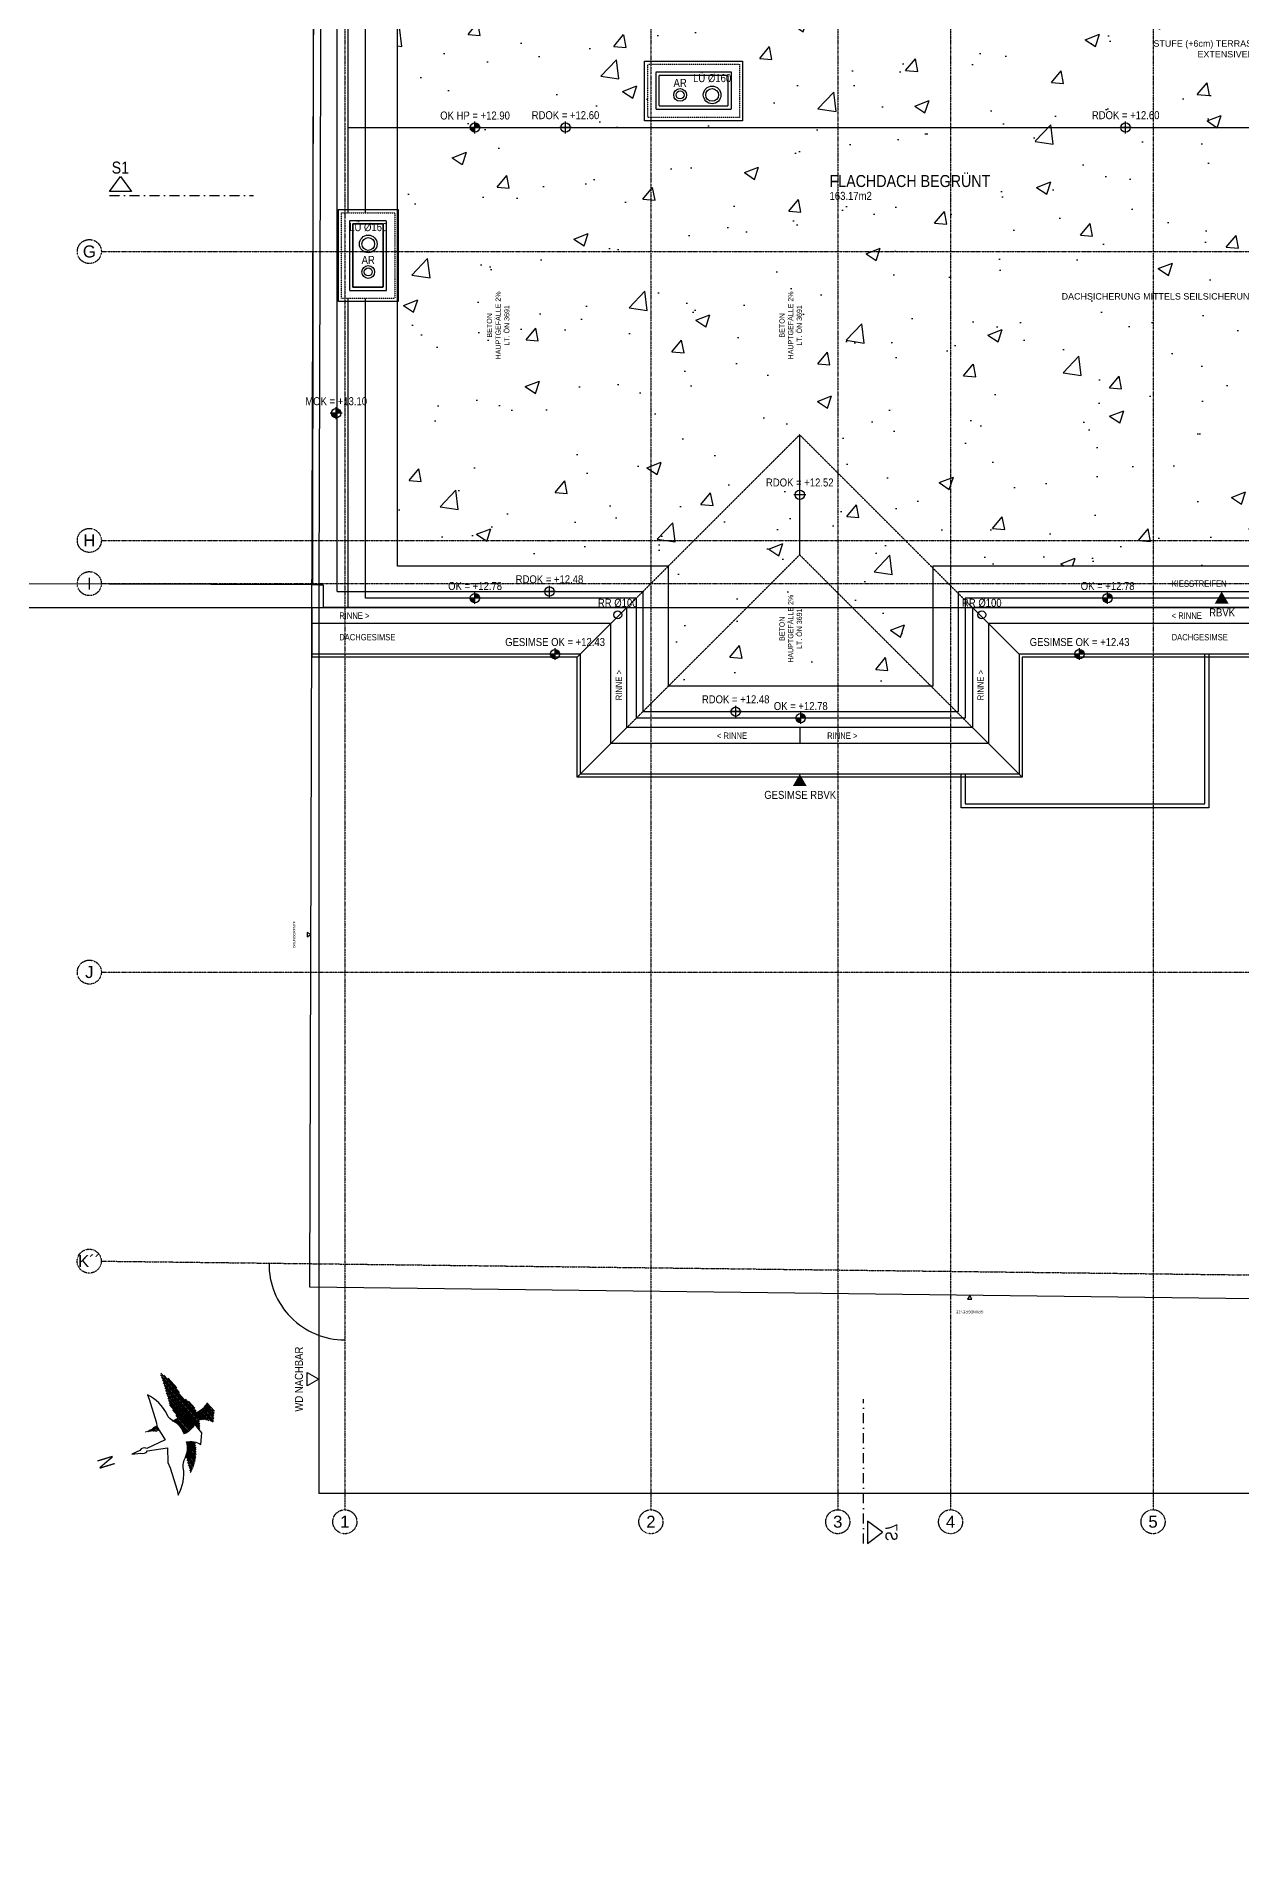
# Model space of a CAD drawing. Header units: millimetres. Extents: x -89828 to -25315, y -35442 to 69272.
# Drawn here: x -60870 to -45807, y -16155 to 6519 of the extents above; entities that cross this region are included whole.
import ezdxf
from ezdxf.enums import TextEntityAlignment as Align

# ---------------------------------------------------------------- set-up
doc = ezdxf.new("R2010")
doc.units = ezdxf.units.MM
for name, pattern in [('DASHDOT', [1, 0.5, -0.25, 0, -0.25]), ('HIDDEN2', [0.1875, 0.125, -0.0625]), ('STRICHLINIE', [0.75, 0.5, -0.25]), ('STRICHPUNKT', [1, 0.5, -0.25, 0, -0.25]), ('STRICHPUNKTX2', [2, 1, -0.5, 0, -0.5])]:
    doc.linetypes.add(name, pattern=pattern)
for name, color, linetype in [('00-TXT---------M0', 8, 'Continuous'), ('01-BFL-G00-L04-M0', 10, 'Continuous'), ('01-HID-G00-L04-ENTWÄSSERUNG', 8, 'HIDDEN2'), ('01-SCH-G00-L04-M0', 8, 'STRICHPUNKTX2'), ('01-SYM-G00-L04-M0', 8, 'Continuous'), ('01-TXT---------M0', 1, 'Continuous'), ('01-TXT---------PP', 1, 'Continuous'), ('01-TXT-G00-L04-M0', 1, 'Continuous'), ('02-ANS-G00-L04-M0', 8, 'Continuous'), ('02-AXO-G00-L04-M0', 8, 'STRICHPUNKT'), ('02-DIM-G00-L04-ACHSEN', 8, 'Continuous'), ('02-FIL-G00-L04-GRÜN', 72, 'Continuous'), ('02-HID-G00-L04-M0', 8, 'HIDDEN2'), ('02-TWB-G00-L04-M0', 5, 'Continuous'), ('03-ANS-G00-L04-M0', 8, 'Continuous'), ('03-SYM-G00-L04-M0', 8, 'Continuous'), ('07-TXT---------M0', 8, 'Continuous'), ('09-FIL-G00-L04-BLAU', 161, 'Continuous'), ('09-VER-G00-L04-GEBÄUDE', 5, 'Continuous'), ('09-VER-G00-L04-GRUNDSTÜCKSGRENZE', 161, 'Continuous')]:
    doc.layers.add(name, color=color, linetype=linetype)
doc.styles.add('ARIAL', font='arial.ttf', dxfattribs={"width": 0.85})
doc.styles.add('NORM7', font='norm.shx', dxfattribs={"width": 0.65})
doc.styles.get("Standard").update_dxf_attribs({"font": 'arial.ttf'})
doc.dimstyles.new('pp chromy&schneider', dxfattribs={"dimscale": 0.005, "dimtxt": 25, "dimasz": 10, "dimexe": 0, "dimexo": 0, "dimgap": 5, "dimtad": 1, "dimdec": 1, "dimlfac": 100, "dimrnd": 0.1, "dimzin": 9, "dimdsep": 46, "dimtxsty": 'ARIAL', "dimblk": 'c&s kote', "dimcen": 0, "dimse1": 1, "dimse2": 1, "dimclrd": 8, "dimclrt": 8, "dimadec": 0, "dimazin": 0, "dimtfac": 0.75, "dimtdec": 1, "dimtix": 1, "dimtmove": 2, "dimatfit": 0, "dimldrblk": 'NONE', "dimfxl": 1, "dimtolj": 1, "dimlwd": -1, "dimarcsym": 0})

# ---------------------------------------------------------------- blocks, each defined once
blk = doc.blocks.new('01-HK3')
blk.add_lwpolyline([(0, 0), (0.042, 0.073), (-0.042, 0.073)], close=True)
at = {"color": 0, "style": 'ARIAL', "width": 0.85}
blk.add_attdef('HEIGHT', text='', height=0.05, dxfattribs=at).set_placement((0, 0.35), align=Align.TOP_CENTER)
blk = doc.blocks.new('schnittführung')
at = {"color": 4, "linetype": 'DASHDOT', "ltscale": 0.25}
blk.add_line((0.237, -0.138), (0.237, 1.662), dxfattribs=at)
blk.add_line((0.237, -0.138), (0.237, 1.662), dxfattribs=at)
blk.add_line((0.237, -0.138), (0.237, 1.662), dxfattribs=at)
at = {"color": 4}
blk.add_lwpolyline([(0.187, 0.138), (0.187, -0.138), (0, 0)], close=True, dxfattribs=at)
at = {"layer": '07-TXT---------M0', "color": 9, "style": 'ARIAL', "text_generation_flag": 6, "width": 0.85}
blk.add_attdef('SCHNITT', text='', height=0.15, rotation=270, dxfattribs=at).set_placement((-0.037, 0), align=Align.CENTER)
blk = doc.blocks.new('*X35')
at = {"color": 0}
for p, q in [((18.51, 8.999), (18.515, 9.005)), ((18.516, 8.97), (18.528, 8.982)), ((18.522, 8.94), (18.54, 8.959)), ((18.527, 8.911), (18.553, 8.936)), ((18.533, 8.881), (18.566, 8.914)), ((18.539, 8.852), (18.578, 8.891)), ((18.536, 8.778), (18.606, 8.848)), ((18.539, 8.816), (18.591, 8.868)), ((18.542, 8.749), (18.626, 8.833)), ((18.554, 8.725), (18.642, 8.813)), ((18.569, 8.705), (18.654, 8.79)), ((18.637, 7.995), (19.145, 8.503)), ((18.653, 7.799), (19.461, 8.607)), ((18.655, 8.755), (18.661, 8.762)), ((18.656, 7.979), (19.192, 8.515)), ((18.677, 7.964), (19.24, 8.528)), ((18.688, 7.799), (19.517, 8.628)), ((18.699, 7.951), (19.293, 8.545)), ((18.721, 7.938), (19.349, 8.566)), ((18.725, 7.801), (19.573, 8.648)), ((18.745, 7.926), (19.405, 8.587)), ((18.767, 7.807), (19.629, 8.669)), ((18.814, 7.819), (19.685, 8.69)), ((18.848, 7.817), (19.741, 8.71)), ((18.854, 7.788), (19.803, 8.737)), ((18.858, 7.756), (19.838, 8.736)), ((19.436, 8.299), (19.802, 8.665)), ((19.535, 8.363), (19.738, 8.566)), ((17.821, 7.886), (18.006, 8.071)), ((17.849, 7.879), (18.041, 8.071)), ((17.877, 7.872), (18.069, 8.063)), ((18.103, 7.85), (18.325, 8.072)), ((18.526, 8.132), (18.55, 8.155)), ((18.539, 8.109), (18.629, 8.199)), ((18.553, 8.088), (18.832, 8.367)), ((18.568, 8.067), (18.845, 8.344)), ((18.583, 8.048), (18.857, 8.321)), ((18.6, 8.029), (18.917, 8.345)), ((18.618, 8.011), (19.038, 8.431)), ((18.742, 8.312), (18.82, 8.39)), ((18.785, 8.391), (18.808, 8.413)), ((19.037, 7.9), (19.293, 8.156)), ((19.107, 7.935), (19.256, 8.084)), ((17.667, 7.945), (17.679, 7.956)), ((17.691, 7.933), (17.73, 7.972)), ((17.716, 7.923), (17.782, 7.989)), ((17.741, 7.913), (17.838, 8.01)), ((17.767, 7.903), (17.894, 8.03)), ((17.794, 7.894), (17.95, 8.051)), ((17.907, 7.866), (18.097, 8.057)), ((17.937, 7.861), (18.128, 8.052)), ((17.968, 7.857), (18.161, 8.049)), ((18, 7.853), (18.196, 8.049)), ((18.033, 7.851), (18.234, 8.052)), ((18.068, 7.85), (18.276, 8.059)), ((18.14, 7.852), (18.35, 8.061)), ((18.179, 7.855), (18.355, 8.031)), ((18.219, 7.86), (18.358, 7.999)), ((18.262, 7.867), (18.359, 7.965)), ((18.304, 7.875), (18.358, 7.928)), ((18.342, 7.877), (18.352, 7.887)), ((18.82, 7.506), (19.097, 7.783)), ((18.829, 7.55), (19.08, 7.802)), ((18.845, 7.602), (19.064, 7.821)), ((18.854, 7.646), (19.05, 7.842)), ((18.854, 7.505), (19.114, 7.765)), ((18.858, 7.686), (19.036, 7.864)), ((18.859, 7.722), (19.023, 7.886)), ((18.889, 7.504), (19.133, 7.748)), ((18.923, 7.503), (19.152, 7.732)), ((18.957, 7.502), (19.173, 7.717)), ((18.992, 7.501), (19.194, 7.703)), ((19.026, 7.5), (19.216, 7.69)), ((19.061, 7.499), (19.24, 7.679))]:
    blk.add_line(p, q, dxfattribs=at)
blk = doc.blocks.new('nordente')
blk.add_line((-0.464, -0.529), (-0.461, -0.54))
blk.add_lwpolyline([(0.89, 0.003), (0.671, 0.036, 0.372109), (0.492, 0.036), (-0.006, 0.104), (0.091, 0.466), (0.077, 0.605), (0.077, 1.193), (0.084, 1.315, 0.167923), (-0.239, 0.696, -0.165355), (-0.351, 0.48, 0.21005), (-0.504, 0.107, -0.179114), (-0.831, 0.271), (-0.938, 0.003), (-0.831, -0.265, -0.179114), (-0.504, -0.102, 0.21005), (-0.351, -0.474, -0.165355), (-0.239, -0.69, 0.167923), (0.084, -1.309), (0.077, -1.188), (0.077, -0.599), (0.091, -0.46), (-0.006, -0.098), (0.492, -0.031, 0.372109), (0.671, -0.031)], format="xyb", close=True)
at = {"xscale": 1.124999999999997, "yscale": 1.124999999999997, "zscale": 1.124999999999997, "rotation": 249.7859252661306}
blk.add_blockref('*X35', (-1.902, 22.615), dxfattribs=at)
at = {"style": 'NORM7', "width": 0.75}
blk.add_text('N', height=0.394, rotation=270, dxfattribs=at).set_placement((1.368, 0.003), align=Align.CENTER)
blk = doc.blocks.new('01-HK1')
for p, q in [((-0.001, -0.074), (-0.001, 0.074)), ((0.074, 0), (-0.075, 0))]:
    blk.add_line(p, q)
blk.add_circle((-0.001, 0), 0.0586)
for points in [[(-0.001, 0.059), (0.041, 0.041), (-0.001, 0)], [(-0.001, 0), (0.058, 0), (0.041, 0.041)], [(-0.059, 0), (-0.042, -0.041), (-0.001, 0)], [(-0.042, -0.041), (-0.001, -0.059), (-0.001, 0)]]:
    blk.add_solid(points)
at = {"layer": '01-TXT---------M0', "color": 8, "style": 'ARIAL', "width": 0.85}
blk.add_attdef('HEIGHT', text='', height=0.1, dxfattribs=at).set_placement((0, 0.2), align=Align.TOP_CENTER)
blk = doc.blocks.new('c&s kote')
at = {"color": 8}
for p, q in [((0, -2), (0, 2)), ((0, 2), (0, -2)), ((-2, 0), (2, 0)), ((2, 0), (-2, 0))]:
    blk.add_line(p, q, dxfattribs=at)
blk.add_circle((0, 0), 0.5, dxfattribs=at)
blk = doc.blocks.new('*D357')
at = {"layer": '02-DIM-G00-L04-ACHSEN', "color": 8, "transparency": 16777216}
blk.add_arc((-28845, 20569), 378, 0.0076, 89.9924, dxfattribs=at)
at = {"layer": 'Defpoints', "color": 0, "transparency": 16777216}
for p in [(-28845, 23033), (-28517, 20759), (-60134, 20569), (-26445, 20569), (-28845, -11894)]:
    blk.add_point(p, dxfattribs=at)
at = {"layer": '02-DIM-G00-L04-ACHSEN', "color": 8, "transparency": 16777216, "xscale": 0.05, "yscale": 0.05, "zscale": 0.05}
for p, rotation in [((-28845, 20948), 179.9962131424511), ((-28466, 20569), 270.0037868588788)]:
    blk.add_blockref('c&s kote', p, dxfattribs=dict(at, rotation=rotation))
at = {"layer": '02-DIM-G00-L04-ACHSEN', "color": 8, "transparency": 16777216, "insert": (-28577, 20837), "char_height": 0.125, "attachment_point": 5, "rotation": 315, "style": 'ARIAL'}
blk.add_mtext('\\A1;90.00°', dxfattribs=at)
blk = doc.blocks.new('_None')
blk = doc.blocks.new('*D386')
at = {"layer": '02-DIM-G00-L04-ACHSEN', "color": 8, "transparency": 16777216}
blk.add_line((-43725, -11691), (-46914, -11691), dxfattribs=at)
at = {"layer": 'Defpoints', "color": 0, "transparency": 16777216}
for p in [(-46915, -11691), (-46915, -11894), (-43725, -11894)]:
    blk.add_point(p, dxfattribs=at)
at = {"layer": '02-DIM-G00-L04-ACHSEN', "color": 8, "transparency": 16777216, "xscale": 0.05, "yscale": 0.05, "zscale": 0.05, "rotation": 180}
blk.add_blockref('c&s kote', (-46915, -11691), dxfattribs=at)
at = {"layer": '02-DIM-G00-L04-ACHSEN', "color": 8, "transparency": 16777216, "xscale": 0.05, "yscale": 0.05, "zscale": 0.05}
blk.add_blockref('c&s kote', (-43725, -11691), dxfattribs=at)
at = {"layer": '02-DIM-G00-L04-ACHSEN', "color": 8, "transparency": 16777216, "insert": (-45320, -11690), "char_height": 0.125, "attachment_point": 5, "style": 'ARIAL'}
blk.add_mtext('\\A1;319000', dxfattribs=at)
blk = doc.blocks.new('*D387')
at = {"layer": '02-DIM-G00-L04-ACHSEN', "color": 8, "transparency": 16777216}
blk.add_line((-46915, -11691), (-49444, -11691), dxfattribs=at)
at = {"layer": 'Defpoints', "color": 0, "transparency": 16777216}
for p in [(-49445, -11691), (-49445, -11894), (-46915, -11894)]:
    blk.add_point(p, dxfattribs=at)
at = {"layer": '02-DIM-G00-L04-ACHSEN', "color": 8, "transparency": 16777216, "xscale": 0.05, "yscale": 0.05, "zscale": 0.05, "rotation": 180}
blk.add_blockref('c&s kote', (-49445, -11691), dxfattribs=at)
at = {"layer": '02-DIM-G00-L04-ACHSEN', "color": 8, "transparency": 16777216, "xscale": 0.05, "yscale": 0.05, "zscale": 0.05}
blk.add_blockref('c&s kote', (-46915, -11691), dxfattribs=at)
at = {"layer": '02-DIM-G00-L04-ACHSEN', "color": 8, "transparency": 16777216, "insert": (-48180, -11690), "char_height": 0.125, "attachment_point": 5, "style": 'ARIAL'}
blk.add_mtext('\\A1;253000', dxfattribs=at)
blk = doc.blocks.new('*D388')
at = {"layer": '02-DIM-G00-L04-ACHSEN', "color": 8, "transparency": 16777216}
blk.add_line((-49445, -11691), (-50854, -11691), dxfattribs=at)
at = {"layer": 'Defpoints', "color": 0, "transparency": 16777216}
for p in [(-50855, -11691), (-50855, -11894), (-49445, -11894)]:
    blk.add_point(p, dxfattribs=at)
at = {"layer": '02-DIM-G00-L04-ACHSEN', "color": 8, "transparency": 16777216, "xscale": 0.05, "yscale": 0.05, "zscale": 0.05, "rotation": 180}
blk.add_blockref('c&s kote', (-50855, -11691), dxfattribs=at)
at = {"layer": '02-DIM-G00-L04-ACHSEN', "color": 8, "transparency": 16777216, "xscale": 0.05, "yscale": 0.05, "zscale": 0.05}
blk.add_blockref('c&s kote', (-49445, -11691), dxfattribs=at)
at = {"layer": '02-DIM-G00-L04-ACHSEN', "color": 8, "transparency": 16777216, "insert": (-50150, -11690), "char_height": 0.125, "attachment_point": 5, "style": 'ARIAL'}
blk.add_mtext('\\A1;141000', dxfattribs=at)
blk = doc.blocks.new('*D389')
at = {"layer": '02-DIM-G00-L04-ACHSEN', "color": 8, "transparency": 16777216}
blk.add_line((-50855, -11691), (-53189, -11691), dxfattribs=at)
at = {"layer": 'Defpoints', "color": 0, "transparency": 16777216}
for p in [(-53190, -11691), (-53190, -11894), (-50855, -11894)]:
    blk.add_point(p, dxfattribs=at)
at = {"layer": '02-DIM-G00-L04-ACHSEN', "color": 8, "transparency": 16777216, "xscale": 0.05, "yscale": 0.05, "zscale": 0.05, "rotation": 180}
blk.add_blockref('c&s kote', (-53190, -11691), dxfattribs=at)
at = {"layer": '02-DIM-G00-L04-ACHSEN', "color": 8, "transparency": 16777216, "xscale": 0.05, "yscale": 0.05, "zscale": 0.05}
blk.add_blockref('c&s kote', (-50855, -11691), dxfattribs=at)
at = {"layer": '02-DIM-G00-L04-ACHSEN', "color": 8, "transparency": 16777216, "insert": (-52022, -11690), "char_height": 0.125, "attachment_point": 5, "style": 'ARIAL'}
blk.add_mtext('\\A1;233500', dxfattribs=at)
blk = doc.blocks.new('*D390')
at = {"layer": '02-DIM-G00-L04-ACHSEN', "color": 8, "transparency": 16777216}
blk.add_line((-53190, -11691), (-57014, -11691), dxfattribs=at)
at = {"layer": 'Defpoints', "color": 0, "transparency": 16777216}
for p in [(-57015, -11691), (-57015, -11894), (-53190, -11894)]:
    blk.add_point(p, dxfattribs=at)
at = {"layer": '02-DIM-G00-L04-ACHSEN', "color": 8, "transparency": 16777216, "xscale": 0.05, "yscale": 0.05, "zscale": 0.05, "rotation": 180}
blk.add_blockref('c&s kote', (-57015, -11691), dxfattribs=at)
at = {"layer": '02-DIM-G00-L04-ACHSEN', "color": 8, "transparency": 16777216, "xscale": 0.05, "yscale": 0.05, "zscale": 0.05}
blk.add_blockref('c&s kote', (-53190, -11691), dxfattribs=at)
at = {"layer": '02-DIM-G00-L04-ACHSEN', "color": 8, "transparency": 16777216, "insert": (-55102, -11690), "char_height": 0.125, "attachment_point": 5, "style": 'ARIAL'}
blk.add_mtext('\\A1;382500', dxfattribs=at)
blk = doc.blocks.new('*D391')
at = {"layer": '02-DIM-G00-L04-ACHSEN', "color": 0, "lineweight": -2, "transparency": 16777216}
blk.add_line((-57339, -336), (-57339, -11691), dxfattribs=at)
at = {"layer": '02-DIM-G00-L04-ACHSEN', "color": 8, "transparency": 16777216}
blk.add_line((-57015, -11691), (-57339, -11691), dxfattribs=at)
at = {"layer": 'Defpoints', "color": 0, "transparency": 16777216}
for p in [(-57339, -336), (-57339, -11691), (-57015, -11894)]:
    blk.add_point(p, dxfattribs=at)
at = {"layer": '02-DIM-G00-L04-ACHSEN', "color": 8, "transparency": 16777216, "xscale": 0.05, "yscale": 0.05, "zscale": 0.05, "rotation": 180}
blk.add_blockref('c&s kote', (-57339, -11691), dxfattribs=at)
at = {"layer": '02-DIM-G00-L04-ACHSEN', "color": 8, "transparency": 16777216, "xscale": 0.05, "yscale": 0.05, "zscale": 0.05}
blk.add_blockref('c&s kote', (-57015, -11691), dxfattribs=at)
at = {"layer": '02-DIM-G00-L04-ACHSEN', "color": 8, "transparency": 16777216, "insert": (-57177, -11690), "char_height": 0.125, "attachment_point": 5, "style": 'ARIAL'}
blk.add_mtext('\\A1;(32404.2)', dxfattribs=at)
blk = doc.blocks.new('*D394')
at = {"layer": '02-DIM-G00-L04-ACHSEN', "color": 8, "transparency": 16777216}
blk.add_arc((-57015, -8824), 947, 179.3155, 269.997, dxfattribs=at)
at = {"layer": 'Defpoints', "color": 0, "transparency": 16777216}
for p in [(-57015, 23033), (-60057, -8787), (-57838, -9291), (-26445, -9191), (-57015, -11894)]:
    blk.add_point(p, dxfattribs=at)
at = {"layer": '02-DIM-G00-L04-ACHSEN', "color": 8, "transparency": 16777216, "xscale": 0.05, "yscale": 0.05, "zscale": 0.05}
for p, rotation in [((-57961, -8813), 89.31399696882043), ((-57015, -9770), 359.9984866771429)]:
    blk.add_blockref('c&s kote', p, dxfattribs=dict(at, rotation=rotation))
at = {"layer": '02-DIM-G00-L04-ACHSEN', "color": 8, "transparency": 16777216, "insert": (-57688, -9489), "char_height": 0.125, "attachment_point": 5, "rotation": 314.6562, "style": 'ARIAL'}
blk.add_mtext('\\A1;90.69°', dxfattribs=at)
blk = doc.blocks.new('*D395')
at = {"layer": '02-DIM-G00-L04-ACHSEN', "color": 8, "transparency": 16777216}
blk.add_arc((-28845, -9162), 916, 270.0031, 359.3094, dxfattribs=at)
at = {"layer": 'Defpoints', "color": 0, "transparency": 16777216}
for p in [(-28845, 23033), (-60057, -8787), (-26445, -9191), (-28390, -9957), (-28845, -11894)]:
    blk.add_point(p, dxfattribs=at)
at = {"layer": '02-DIM-G00-L04-ACHSEN', "color": 8, "transparency": 16777216, "xscale": 0.05, "yscale": 0.05, "zscale": 0.05}
for p, rotation in [((-27928, -9173), 89.31092035926187), ((-28845, -10078), 180.001563286988)]:
    blk.add_blockref('c&s kote', p, dxfattribs=dict(at, rotation=rotation))
at = {"layer": '02-DIM-G00-L04-ACHSEN', "color": 8, "transparency": 16777216, "insert": (-28201, -9814), "char_height": 0.125, "attachment_point": 5, "rotation": 44.6562, "style": 'ARIAL'}
blk.add_mtext('\\A1;89.31°', dxfattribs=at)
blk = doc.blocks.new('01-HK2')
for p, q in [((0.098, 0), (-0.098, 0)), ((0, -0.098), (0, 0.098))]:
    blk.add_line(p, q)
blk.add_circle((0, 0), 0.0773)
at = {"layer": '01-TXT---------M0', "color": 8, "style": 'ARIAL', "width": 0.85}
blk.add_attdef('HEIGHT', text='', height=0.1, rotation=360, dxfattribs=at).set_placement((0, 0.132), align=Align.BOTTOM_CENTER)
blk = doc.blocks.new('01-SQM')
at = {"layer": '01-TXT---------M0', "color": 1, "style": 'ARIAL', "width": 0.85}
blk.add_attdef('ROOM', (0, 0), '', height=0.15, dxfattribs=at)
blk.add_attdef('AREA', text='', height=0.1, dxfattribs=at).set_placement((0, -0.06), align=Align.TOP_LEFT)
at = {"layer": '01-TXT---------PP', "color": 1, "style": 'ARIAL', "width": 0.85}
blk.add_attdef('NR', text='', height=0.15, dxfattribs=at).set_placement((-0.117, 0), align=Align.RIGHT)
blk.add_attdef('FLOOR', text='', height=0.1, dxfattribs=at).set_placement((0, -0.26), align=Align.TOP_LEFT)
blk = doc.blocks.new('03-rar')
blk.add_circle((0, 0), 0.05)
at = {"layer": '01-TXT---------M0', "color": 8, "style": 'ARIAL', "width": 0.85}
blk.add_attdef('RR', text='', height=0.1, dxfattribs=at).set_placement((0, 0.1), align=Align.CENTER)
blk = doc.blocks.new('01-hk4')
blk.add_lwpolyline([(0, 0, 0, 0.270625, 0), (0, 0.234375, 0.270625, 0.270625, 0)], format="xyseb")
at = {"layer": '00-TXT---------M0', "color": 8, "style": 'ARIAL', "width": 0.85}
blk.add_attdef('HEIGHT', text='', height=0.1, dxfattribs=at).set_placement((0, 0.35), align=Align.CENTER)

msp = doc.modelspace()

# ---------------------------------------------------------------- hatches: boundary and pattern name
at = {"layer": '02-FIL-G00-L04-GRÜN', "true_color": 0x636466}
h = msp.add_hatch(dxfattribs=at)
h.set_pattern_fill('AR-CONC,_O', color=251, scale=10, angle=107.33899196)
h.set_pattern_definition([(50.2925, (-114957.2, -39290.6), (1822.637, -150.09), [190.5, -2095.5]), (355.2925, (-114957.2, -39290.6), (-362.176, 1908.743), [152.4, -1676.4]), (100.7435, (-114805.3, -39303), (1460.468, 1758.644), [161.9, -1780.9]), (46.4767, (-114959.8, -38782.6), (2712.9, -406.58), [285.75, -3143.25]), (96.928, (-114733.7, -38816.5), (2361.38, 2486.34), [242.85, -2671.35]), (351.4765, (-114959.8, -38782.6), (2361.39, 2486.34), [228.6, -2514.6]), (21.2925, (-114705.1, -38908.3), (1521.35, -1014.903), [190.5, -2095.5]), (326.2925, (-114705.1, -38908.3), (608.61, 1845.01), [152.4, -1676.4]), (71.7439, (-114578.3, -38992.9), (2129.956, 830.11), [161.9, -1780.9]), (37.79245, (-114957.16, -39290.6), (26.57, 845.697), [0, -1656.08, 0, -1701.8, 0, -1682.75]), (7.7925, (-114957.2, -39290.6), (663.0745, 1005.203), [0, -970.28, 0, -1617.98, 0, -641.35]), (327.79245, (-115523.6, -39293.5), (1356.1807, -50.366), [0, -635, 0, -1981.2, 0, -2628.9]), (317.7925, (-115777.6, -39294.8), (1479.975, 261.822), [0, -825.5, 0, -1315.72, 0, -1866.9])])
h.paths.add_polyline_path([(-47134.5273, 12359.4243), (-50634.5314, 12359.4243), (-50634.5314, 10859.4243), (-56354.5314, 10859.4243), (-56354.5314, -100.5798), (-52969.5314, -100.5798), (-52969.5314, -1600.5798), (-49664.5273, -1600.5798), (-49664.5273, -100.5798), (-44794.5294, -100.5798), (-44794.5294, 3679.4223), (-44794.5294, 10859.4243), (-47134.5273, 10859.4243)])
h.paths.add_polyline_path([(-52084.5294, 6169.4223), (-52084.5294, 5504.4223), (-53154.5294, 5504.4223), (-53154.5294, 6169.4223)], flags=16)
h.paths.add_polyline_path([(-52314.5308, 5786.3608, -1), (-52534.528, 5787.4837, -1)], flags=0)
h.paths.add_polyline_path([(-52344.5304, 5786.5139, -1), (-52504.5284, 5787.3306, -1)], flags=0)
h.paths.add_polyline_path([(-52774.53, 5786.667, -1), (-52874.5287, 5787.1775, -1)], flags=0)

# ---------------------------------------------------------------- linework, layer by layer
at = {"layer": '01-BFL-G00-L04-M0', "color": 251, "linetype": 'STRICHLINIE', "true_color": 0x636466}
msp.add_lwpolyline([(-72497.355, -11746.065), (-72466.9071, -620.5777), (-42294.5294, -620.5777), (-42294.5312, -9395.2406), (-42386.344, -21258.1925)], dxfattribs=at)
at = {"layer": '01-HID-G00-L04-ENTWÄSSERUNG', "color": 251, "true_color": 0x636466}
for points in [[(-56974.5294, 5379.4223), (-43794.5294, 5379.4223)], [(-51329.5294, 1539.4223), (-53489.5294, -620.5777)], [(-51329.5294, 39.4223), (-51329.5294, 1539.4223)], [(-51329.5294, 1539.4223), (-49169.5294, -620.5777)], [(-51329.5294, 39.4223), (-53489.5294, -2120.5777)], [(-51329.5294, 39.4223), (-49169.5294, -2120.5777)]]:
    msp.add_lwpolyline(points, dxfattribs=at)
for points in [[(-54896.0086, 3106.351, 0, 0, 0), (-54896.0086, 2856.351, 50, 0, 0), (-54896.0086, 2706.351, 0, 0, 0)], [(-51240.1696, 3106.351, 0, 0, 0), (-51240.1696, 2856.351, 50, 0, 0), (-51240.1696, 2706.351, 0, 0, 0)], [(-51240.1696, -684.5026, 0, 0, 0), (-51240.1696, -934.5026, 50, 0, 0), (-51240.1696, -1084.5026, 0, 0, 0)]]:
    msp.add_lwpolyline(points, format="xyseb", dxfattribs=at)
at = {"layer": '02-ANS-G00-L04-M0', "color": 251, "true_color": 0x636466}
for p, q in [((-53489.5294, -620.5777), (-57284.5294, -620.5777)), ((-53489.5294, -2120.5777), (-53489.5294, -620.5777)), ((-44844.5294, -620.5777), (-49169.5294, -620.5777)), ((-49169.5294, -620.5777), (-49169.5294, -2120.5777)), ((-49169.5294, -2120.5777), (-53489.5294, -2120.5777))]:
    msp.add_line(p, q, dxfattribs=at)
for points in [[(-56754.5314, 4314.4223), (-56754.5314, 11259.4243), (-51034.5314, 11259.4243), (-51034.5314, 12759.4243), (-46734.5273, 12759.4243), (-46734.5273, 11259.4243), (-44844.5294, 11259.4243)], [(-44794.5294, -100.5798), (-49664.5273, -100.5798), (-49664.5273, -1600.5798), (-52969.5314, -1600.5798), (-52969.5314, -100.5798), (-56354.5314, -100.5798), (-56354.5314, 10859.4243), (-50634.5314, 10859.4243), (-50634.5314, 12359.4243), (-47134.5273, 12359.4243), (-47134.5273, 10859.4243), (-44794.5294, 10859.4243)], [(-56974.5294, 4314.4223), (-56974.5294, 11379.4223)], [(-56974.5294, -620.5777), (-56974.5294, 3244.4223)], [(-44844.5294, -500.5798), (-49264.5273, -500.5798), (-49264.5273, -2000.5798), (-53369.5314, -2000.5798), (-53369.5314, -500.5798), (-56754.5314, -500.5798), (-56754.5314, 3244.4223)], [(-57338.5711, -336.3525), (-57284.5294, -336.3525), (-57284.5294, -620.5777)], [(-57426.5716, -620.1391), (-57428.4875, -1240.5778)], [(-54109.5294, -1240.5778), (-53489.5294, -620.5777)], [(-48589.5294, -1200.5778), (-49169.5294, -620.5777)], [(-44844.5294, -820.5777), (-48969.5294, -820.5777), (-48969.5294, -2320.5777), (-53689.5294, -2320.5777), (-53689.5294, -820.5777), (-57427.1906, -820.5777)], [(-44844.5294, -1240.5778), (-48549.5294, -1240.5778), (-48549.5294, -2740.5778), (-54109.5294, -2740.5778), (-54109.5294, -1240.5778), (-57428.364, -1240.5778)], [(-46219.5294, -1200.5778), (-46219.5294, -3120.5777), (-49314.5294, -3120.5777), (-49314.5294, -2700.5778)], [(-49264.5294, -2700.5778), (-49264.5294, -3070.5777), (-46269.5294, -3070.5777), (-46269.5294, -1200.5778)], [(-53489.5294, -2120.5777), (-54109.5294, -2740.5778)], [(-51329.5294, -2120.5777), (-51329.5294, -2320.5777)], [(-49169.5294, -2120.5777), (-48549.5294, -2740.5778)]]:
    msp.add_lwpolyline(points, dxfattribs=at)
for points in [[(-53269.5294, 5464.4223), (-53269.5294, 6209.4223), (-52044.5294, 6209.4223), (-52044.5294, 5464.4223)], [(-57094.5294, 4354.4223), (-56349.5294, 4354.4223), (-56349.5294, 3204.4223), (-57094.5294, 3204.4223)]]:
    msp.add_lwpolyline(points, close=True, dxfattribs=at)
at = {"layer": '02-AXO-G00-L04-M0', "color": 251, "true_color": 0x636466}
for points in [[(-57014.5294, 23033.1204), (-57014.5294, -11894.3214)], [(-53189.5294, 23033.1204), (-53189.5294, -11894.3214)], [(-50854.5296, 23033.1204), (-50854.5296, -11894.3214)], [(-49444.5294, 23033.1204), (-49444.5294, -11894.3214)], [(-46914.5294, 23033.1204), (-46914.5294, -11894.3214)], [(-60057.1609, 3829.4223), (-26444.5294, 3829.4223)], [(-60057.1609, 219.4223), (-26444.5294, 219.4223)], [(-60057.1609, -320.5777), (-26444.5294, -320.5777)], [(-60057.1609, -5175.5777), (-26444.5294, -5175.5777)], [(-60057.1609, -8787.4067), (-26444.5294, -9190.7583)]]:
    msp.add_lwpolyline(points, dxfattribs=at)
for centre in [(-60207.1609, 3829.4223), (-60207.1609, 219.4223), (-60207.1609, -320.5777), (-60207.1609, -5175.5777), (-60208.8109, -8787.4067), (-57014.5294, -12044.3214), (-53189.5294, -12044.3214), (-50854.5296, -12044.3214), (-49444.5294, -12044.3214), (-46914.5294, -12044.3214)]:
    msp.add_circle(centre, 150, dxfattribs=at)
at = {"layer": '02-HID-G00-L04-M0', "color": 251, "true_color": 0x636466}
for points in [[(-42094.5294, 11179.4223), (-46814.5294, 11179.4223), (-46814.5294, 12679.4223), (-50954.5294, 12679.4223), (-50954.5294, 11179.4223), (-57114.5294, 11179.4223), (-57114.5294, -420.5777), (-53289.5294, -420.5777), (-53289.5294, -1920.5777), (-49344.5294, -1920.5777), (-49344.5294, -420.5777), (-42094.5294, -420.5777)], [(-56954.5294, 3344.4223), (-56494.5294, 3344.4223), (-56494.5294, 4214.4223), (-56954.5294, 4214.4223), (-56954.5294, 3344.4223)], [(-44844.5294, -1200.5778), (-48589.5294, -1200.5778), (-48589.5294, -2700.5778), (-54069.5294, -2700.5778), (-54069.5294, -1200.5778), (-57428.364, -1200.5778)]]:
    msp.add_lwpolyline(points, dxfattribs=at)
at = {"layer": '02-HID-G00-L04-M0', "color": 251, "ltscale": 0.5, "true_color": 0x636466}
for points in [[(-53229.5294, 5504.4223), (-53229.5294, 6169.4223), (-52084.5294, 6169.4223), (-52084.5294, 5504.4223)], [(-57054.5294, 4314.4223), (-56389.5294, 4314.4223), (-56389.5294, 3244.4223), (-57054.5294, 3244.4223)]]:
    msp.add_lwpolyline(points, close=True, dxfattribs=at)
at = {"layer": '02-HID-G00-L04-M0', "color": 251, "true_color": 0x636466}
for points in [[(-53129.5294, 6069.4223), (-53129.5294, 5609.4223), (-52184.5294, 5609.4223), (-52184.5294, 6069.4223)], [(-56914.5294, 4174.4223), (-56534.5294, 4174.4223), (-56534.5294, 3384.4223), (-56914.5294, 3384.4223)]]:
    msp.add_lwpolyline(points, close=True, dxfattribs=at)
at = {"layer": '02-TWB-G00-L04-M0', "color": 251, "true_color": 0x636466}
msp.add_lwpolyline([(-84562.2505, -35442.0401), (-84476.4859, 2039.7853), (-84392.784, 20740.1666), (-73543.2676, 20813.4058), (-73696.2939, 7510.3264), (-68844.6387, 7481.3065), (-68768.6076, 11397.4427), (-57405.3779, 11380.2835), (-57405.3779, 11380.2835), (-57420.3228, -336.4084), (-68853.3859, -297.91), (-68809.9974, 3820.6372), (-73709.4559, 3834.9997), (-73746.7146, -11666.9716)], dxfattribs=at)
at = {"layer": '03-ANS-G00-L04-M0', "color": 251, "linetype": 'HIDDEN2', "true_color": 0x636466}
msp.add_lwpolyline([(-53089.5294, 6029.4223), (-53089.5294, 5649.4223), (-52224.5294, 5649.4223), (-52224.5294, 6029.4223)], close=True, dxfattribs=at)
msp.add_lwpolyline([(-56914.5294, 3384.4223), (-56534.5294, 3384.4223), (-56534.5294, 4174.4223), (-56914.5294, 4174.4223), (-56914.5294, 3384.4223)], dxfattribs=at)
at = {"layer": '03-SYM-G00-L04-M0', "color": 251, "true_color": 0x636466}
for centre, radius in [((-52424.5294, 5786.9222), 110), ((-52824.5294, 5786.9222), 80), ((-56722.0294, 3924.4223), 110), ((-56722.0294, 3574.4223), 80)]:
    msp.add_circle(centre, radius, dxfattribs=at)
at = {"layer": '09-VER-G00-L04-GEBÄUDE', "color": 251, "ltscale": 1, "true_color": 0x636466}
msp.add_lwpolyline([(-57405.3779, 11380.2835), (-57301.4011, 11379.7951), (-57338.5711, -336.3525), (-57420.322, -336.4084)], dxfattribs=at)
at = {"layer": '09-VER-G00-L04-GRUNDSTÜCKSGRENZE', "color": 251, "true_color": 0x636466}
msp.add_lwpolyline([(-29794.5334, -9443.9018), (-40957.6036, -9316.6054), (-57452.7981, -9113.1801), (-57360.3311, 20830.8382), (-84278.385, 20779.7671), (-84408.3801, 20780.4306), (-84325.8559, 36948.1189), (-84316.0948, 38860.4555), (-69322.3224, 38976.651), (-46959.5657, 39032.1927), (-47077.253, 20849.6952), (-46943.0344, 20850.6028), (-29794.5355, 20883.1383)], close=True, dxfattribs=at)

# ---------------------------------------------------------------- block references
at = {"layer": '01-SCH-G00-L04-M0', "color": 251, "true_color": 0x636466, "xscale": 999.9999999999995, "yscale": 999.9999999999995, "zscale": 999.9999999999995, "rotation": 269.9999999999985}
msp.add_blockref('schnittführung', (-59819.3612, 4766.9223), dxfattribs=at).add_auto_attribs({'SCHNITT': 'S1'})
at = {"layer": '01-SCH-G00-L04-M0', "color": 251, "true_color": 0x636466}
ref = msp.add_blockref('schnittführung', (-50295.632, -12176.2077), dxfattribs=dict(at, xscale=-999.9999999999995, yscale=999.9999999999995, zscale=999.9999999999995, rotation=359.999999998331))
ref.add_attrib('SCHNITT', 'S7', dxfattribs={"layer": '07-TXT---------M0', "color": 9, "extrusion": (0, 0, -1), "height": 150, "rotation": 270, "style": 'ARIAL', "text_generation_flag": 6, "width": 0.85}).set_placement((50258.3727, -12176.2077), align=Align.CENTER)
at = {"layer": '01-SYM-G00-L04-M0', "color": 251, "true_color": 0x636466, "xscale": 999.9999999999995, "yscale": 999.9999999999995, "zscale": 999.9999999999995, "rotation": 1.50062501e-08}
for p, values in [((-55387.0294, 5379.4223), {'HEIGHT': 'OK HP = +12.90'}), ((-57122.9669, 1809.4223), {'HEIGHT': 'MOK = +13.10'}), ((-55387.0294, -500.5798), {'HEIGHT': 'OK = +12.78'}), ((-47482.0294, -500.5798), {'HEIGHT': 'OK = +12.78'}), ((-54387.0294, -1200.5778), {'HEIGHT': 'GESIMSE OK = +12.43'}), ((-47832.8595, -1200.5778), {'HEIGHT': 'GESIMSE OK = +12.43'}), ((-51317.0294, -2000.5798), {'HEIGHT': 'OK = +12.78'})]:
    msp.add_blockref('01-HK1', p, dxfattribs=at).add_auto_attribs(values)
at = {"layer": '01-SYM-G00-L04-M0', "color": 251, "true_color": 0x636466}
ref = msp.add_blockref('01-HK2', (-54257.1609, 5379.421), dxfattribs=dict(at, xscale=757.5757580343633, yscale=757.5757580735275, zscale=757.5757580681659, rotation=1.76075916e-08))
ref.add_attrib('HEIGHT', 'RDOK = +12.60', dxfattribs={"layer": '01-TXT---------M0', "color": 8, "height": 100, "rotation": 0.00000001, "style": 'ARIAL', "width": 0.85}).set_placement((-54257.1609, 5453.6397), align=Align.BOTTOM_CENTER)
ref = msp.add_blockref('01-HK2', (-47257.1609, 5379.421), dxfattribs=dict(at, xscale=757.5757580343633, yscale=757.5757580735275, zscale=757.5757580681659, rotation=1.76075916e-08))
ref.add_attrib('HEIGHT', 'RDOK = +12.60', dxfattribs={"layer": '01-TXT---------M0', "color": 8, "height": 100, "rotation": 0.00000001, "style": 'ARIAL', "width": 0.85}).set_placement((-47257.1609, 5453.6397), align=Align.BOTTOM_CENTER)
ref = msp.add_blockref('01-HK2', (-51329.5294, 789.4223), dxfattribs=dict(at, xscale=757.5757580343633, yscale=757.5757580735275, zscale=757.5757580681659, rotation=1.76075916e-08))
ref.add_attrib('HEIGHT', 'RDOK = +12.52', dxfattribs={"layer": '01-TXT---------M0', "color": 8, "height": 100, "rotation": 0.00000001, "style": 'ARIAL', "width": 0.85}).set_placement((-51329.5294, 863.641), align=Align.BOTTOM_CENTER)
ref = msp.add_blockref('01-HK2', (-54457.1609, -420.5777), dxfattribs=dict(at, xscale=757.5757580343633, yscale=757.5757580735275, zscale=757.5757580681659, rotation=1.76075916e-08))
ref.add_attrib('HEIGHT', 'RDOK = +12.48', dxfattribs={"layer": '01-TXT---------M0', "color": 8, "height": 100, "rotation": 0.00000001, "style": 'ARIAL', "width": 0.85}).set_placement((-54457.1609, -346.359), align=Align.BOTTOM_CENTER)
ref = msp.add_blockref('01-hk4', (-46057.1609, -420.5777), dxfattribs=dict(at, xscale=-640.0000004214295, yscale=640.0000004301467, zscale=640.0000004327273, rotation=179.9999921209351))
ref.add_attrib('HEIGHT', 'RBVK', dxfattribs={"layer": '00-TXT---------M0', "color": 8, "extrusion": (0, 0, -1), "height": 100, "rotation": 180.00000787, "style": 'ARIAL', "text_generation_flag": 4, "width": 0.85}).set_placement((46051.4803, -630.8268), align=Align.TOP_CENTER)
ref = msp.add_blockref('01-HK2', (-52130.259, -1920.5777), dxfattribs=dict(at, xscale=757.5757580343633, yscale=757.5757580735275, zscale=757.5757580681659, rotation=1.76075916e-08))
ref.add_attrib('HEIGHT', 'RDOK = +12.48', dxfattribs={"layer": '01-TXT---------M0', "color": 8, "height": 100, "rotation": 0.00000001, "style": 'ARIAL', "width": 0.85}).set_placement((-52130.259, -1846.359), align=Align.BOTTOM_CENTER)
ref = msp.add_blockref('01-hk4', (-51329.5294, -2700.5777), dxfattribs=dict(at, xscale=-640.0000004214295, yscale=640.0000004301467, zscale=640.0000004327273, rotation=179.9999921209351))
ref.add_attrib('HEIGHT', 'GESIMSE RBVK', dxfattribs={"layer": '00-TXT---------M0', "color": 8, "extrusion": (0, 0, -1), "height": 100, "rotation": 180.00000787, "style": 'ARIAL', "text_generation_flag": 4, "width": 0.85}).set_placement((51323.8488, -2910.8268), align=Align.TOP_CENTER)
at = {"layer": '01-TXT-G00-L04-M0', "color": 251, "true_color": 0x636466, "xscale": 999.9999999999995, "yscale": 999.9999999999995, "zscale": 999.9999999999995, "rotation": 359.9999999933284}
msp.add_blockref('01-SQM', (-50957.1609, 4635.5112), dxfattribs=at).add_auto_attribs({'ROOM': 'FLACHDACH BEGRÜNT', 'AREA': '163.17m2'})
at = {"layer": '02-ANS-G00-L04-M0', "color": 251, "true_color": 0x636466, "xscale": 500.0000000174984, "yscale": 500.0000000174984, "zscale": 499.9999999999998, "rotation": 197.0465412750368}
msp.add_blockref('nordente', (-59249.4836, -11069.5805), dxfattribs=at)
at = {"layer": '02-DIM-G00-L04-ACHSEN', "color": 251, "true_color": 0x636466}
ref = msp.add_blockref('01-HK3', (-57338.571, -10262.1659), dxfattribs=dict(at, xscale=-2000.000000014551, yscale=2000.000000014344, zscale=2000, rotation=89.99999997665304))
ref.add_attrib('HEIGHT', 'WD NACHBAR', dxfattribs={"layer": '0', "color": 0, "extrusion": (0, 0, -1), "height": 100, "rotation": 270.00000002, "style": 'ARIAL', "text_generation_flag": 2, "width": 0.85}).set_placement((57638.571, -10262.1659), align=Align.TOP_CENTER)
at = {"layer": '03-SYM-G00-L04-M0', "color": 251, "true_color": 0x636466, "xscale": 999.9999999999995, "yscale": 999.9999999999995, "zscale": 999.9999999999995}
for p, rotation, values in [((-52824.5294, 5786.9222), 3.08477533e-08, {'RR': 'AR'}), ((-56722.0294, 3574.4223), 359.9999999999984, {'RR': 'AR'}), ((-53604.5294, -710.5777), 359.9999999999984, {'RR': 'RR %%c100'}), ((-49054.5294, -710.5777), 359.9999999999984, {'RR': 'RR %%c100'})]:
    msp.add_blockref('03-rar', p, dxfattribs=dict(at, rotation=rotation)).add_auto_attribs(values)
at = {"layer": '03-SYM-G00-L04-M0', "color": 251, "true_color": 0x636466}
ref = msp.add_blockref('03-rar', (-52424.5294, 5786.9222), dxfattribs=dict(at, xscale=1600.000000325962, yscale=1600.000000313616, zscale=1600.000000298865, rotation=3.64756557e-08))
ref.add_attrib('RR', 'LÜ %%C160', dxfattribs={"layer": '01-TXT---------M0', "color": 8, "height": 100, "rotation": 0.00000004, "style": 'ARIAL', "oblique": 360, "width": 0.85}).set_placement((-52424.5294, 5946.9222), align=Align.CENTER)
ref = msp.add_blockref('03-rar', (-56722.0294, 3924.4223), dxfattribs=dict(at, xscale=1600.000000325962, yscale=1600.000000313616, zscale=1600.000000298865, rotation=359.9999999999984))
ref.add_attrib('RR', 'LÜ %%C160', dxfattribs={"layer": '01-TXT---------M0', "color": 8, "height": 100, "rotation": 0, "style": 'ARIAL', "width": 0.85}).set_placement((-56722.0294, 4084.4223), align=Align.CENTER)
at = {"layer": '09-FIL-G00-L04-BLAU', "color": 251, "true_color": 0x636466, "yscale": 640.0000008580926, "zscale": 640.0000009004616}
for p, xscale, rotation in [((-57439.1924, -4707.1842), 640.0000009161884, 90.00000002084258), ((-49205.2008, -9214.8928), 640.0000008870846, 180.0000000195398)]:
    msp.add_blockref('01-HK3', p, dxfattribs=dict(at, xscale=xscale, rotation=rotation)).add_auto_attribs({'HEIGHT': 'GRUNDGRENZE'})

# ---------------------------------------------------------------- texts
at = {"layer": '01-HID-G00-L04-ENTWÄSSERUNG', "color": 251, "true_color": 0x636466, "char_height": 65, "width": 764.6, "attachment_point": 8, "rotation": 90, "style": 'ARIAL'}
for insert in [(-54957.1609, 2906.2973), (-51301.3219, 2906.2973), (-51301.3219, -884.5563)]:
    msp.add_mtext('BETON\\PHAUPTGEFÄLLE 2%\\PLT. ÖN 3691', dxfattribs=dict(at, insert=insert))
at = {"layer": '01-SYM-G00-L04-M0', "color": 251, "true_color": 0x636466, "char_height": 80}
for s, insert, width, attachment_point in [('{\\fArial|b0|i0|c0|p34;STUFE (+6cm) TERRASSENBELAG ZU EXTENSIVER BEGRÜNUNG}', (-44894.5294, 6468.9806), 2520.8, 3), ('{\\fArial|b0|i0|c0|p34;DACHSICHERUNG MITTELS SEILSICHERUNGSSYSTEM}', (-48057.1609, 3309.4223), 2835.8, 1)]:
    msp.add_mtext(s, dxfattribs=dict(at, insert=insert, width=width, attachment_point=attachment_point))
at = {"layer": '01-SYM-G00-L04-M0', "color": 251, "true_color": 0x636466, "char_height": 80, "attachment_point": 4, "style": 'ARIAL'}
for s, insert, width in [('KIESSTREIFEN', (-46682.0294, -320.5777), 833.2), ('RINNE >', (-57084.5294, -720.5777), 833.2), ('< RINNE', (-46682.0294, -720.5777), 833.2), ('DACHGESIMSE', (-57084.5294, -990.5777), 1434.603545), ('DACHGESIMSE', (-46682.0294, -990.5777), 1434.603545), ('< RINNE', (-52364.5751, -2220.5777), 833.2), ('RINNE >', (-50986.8682, -2220.5777), 833.2)]:
    msp.add_mtext(s, dxfattribs=dict(at, insert=insert, width=width))
at = {"layer": '01-SYM-G00-L04-M0', "color": 251, "true_color": 0x636466, "char_height": 80, "width": 833.2, "attachment_point": 4, "rotation": 90, "style": 'ARIAL'}
for insert in [(-53589.5294, -1777.9166), (-49069.5294, -1777.9166)]:
    msp.add_mtext('RINNE >', dxfattribs=dict(at, insert=insert))
at = {"layer": '02-AXO-G00-L04-M0', "color": 251, "true_color": 0x636466, "char_height": 150, "width": 303.3, "attachment_point": 5}
for s, insert in [('{\\fArial|b0|i0|c0|p34;G}', (-60207.1609, 3829.4223)), ('{\\fArial|b0|i0|c0|p34;H}', (-60207.1609, 219.4223)), ('{\\fArial|b0|i0|c0|p34;I}', (-60207.1609, -320.5777)), ('{\\fArial|b0|i0|c0|p34;J}', (-60207.1609, -5175.5777)), ('{\\fArial|b0|i0|c0|p34;5}', (-46914.5294, -12044.3214))]:
    msp.add_mtext(s, dxfattribs=dict(at, insert=insert))
at = {"layer": '02-AXO-G00-L04-M0', "color": 251, "true_color": 0x636466, "char_height": 150, "width": 303.3, "attachment_point": 5, "rotation": 0.0000037}
for s, insert in [('{\\fArial|b0|i0|c0|p34;K´´}', (-60208.8109, -8787.4067)), ('{\\fArial|b0|i0|c0|p34;1}', (-57014.5294, -12044.3214)), ('{\\fArial|b0|i0|c0|p34;2}', (-53189.5294, -12044.3214)), ('{\\fArial|b0|i0|c0|p34;3}', (-50854.5296, -12044.3214)), ('{\\fArial|b0|i0|c0|p34;4}', (-49444.5294, -12044.3214))]:
    msp.add_mtext(s, dxfattribs=dict(at, insert=insert))

# ---------------------------------------------------------------- dimensions: what is measured, and where the dimension line sits
at = {"layer": '02-DIM-G00-L04-ACHSEN', "color": 251, "true_color": 0x636466}
for base, line1, line2, picture, middle in [((-28516.9517, 20758.5481), ((-60133.7932, 20569.421), (-26444.5294, 20569.421)), ((-28844.5294, 23033.1204), (-28844.5294, -11894.3214)), '*D357', (-28577.0005, 20836.9499)), ((-57838.0019, -9290.6073), ((-57014.5294, 23033.1204), (-57014.5294, -11894.3214)), ((-60057.1609, -8787.4067), (-26444.5294, -9190.7583)), '*D394', (-57687.7624, -9489.121)), ((-28389.5714, -9957.2984), ((-28844.5294, 23033.1204), (-28844.5294, -11894.3214)), ((-60057.1609, -8787.4067), (-26444.5294, -9190.7583)), '*D395', (-28200.5893, -9813.6721))]:
    dim = msp.add_angular_dim_2l(base=base, line1=line1, line2=line2, dimstyle='pp chromy&schneider', override={"dimzin": 8, "dimadec": 2}, dxfattribs=at)
    dim.commit()
    dim.dimension.update_dxf_attribs({"geometry": picture, "text_midpoint": middle})
dim = msp.add_linear_dim(base=(-57338.571, -11690.5777), p1=(-57014.5294, -11894.3214), p2=(-57338.571, -336.3525), text='(<>)', dimstyle='pp chromy&schneider', override={"dimzin": 8, "dimse2": 0}, dxfattribs=at)
dim.commit()
dim.dimension.update_dxf_attribs({"geometry": '*D391', "text_midpoint": (-57176.5502, -11690.4708)})
for base, p1, p2, picture, middle in [((-57014.5294, -11690.5777), (-53189.5294, -11894.3214), (-57014.5294, -11894.3214), '*D390', (-55102.0294, -11690.4889)), ((-53189.5294, -11690.5777), (-50854.5296, -11894.3214), (-53189.5294, -11894.3214), '*D389', (-52022.0295, -11690.4889)), ((-50854.5296, -11690.5777), (-49444.5294, -11894.3214), (-50854.5296, -11894.3214), '*D388', (-50149.5295, -11690.4889)), ((-49444.5294, -11690.5777), (-46914.5294, -11894.3214), (-49444.5294, -11894.3214), '*D387', (-48179.5294, -11690.4889)), ((-46914.5294, -11690.5777), (-43724.5294, -11894.3214), (-46914.5294, -11894.3214), '*D386', (-45319.5294, -11690.4889))]:
    dim = msp.add_linear_dim(base=base, p1=p1, p2=p2, dimstyle='pp chromy&schneider', override={"dimzin": 8}, dxfattribs=at)
    dim.commit()
    dim.dimension.update_dxf_attribs({"geometry": picture, "text_midpoint": middle})

doc.saveas('drawing.dxf')
